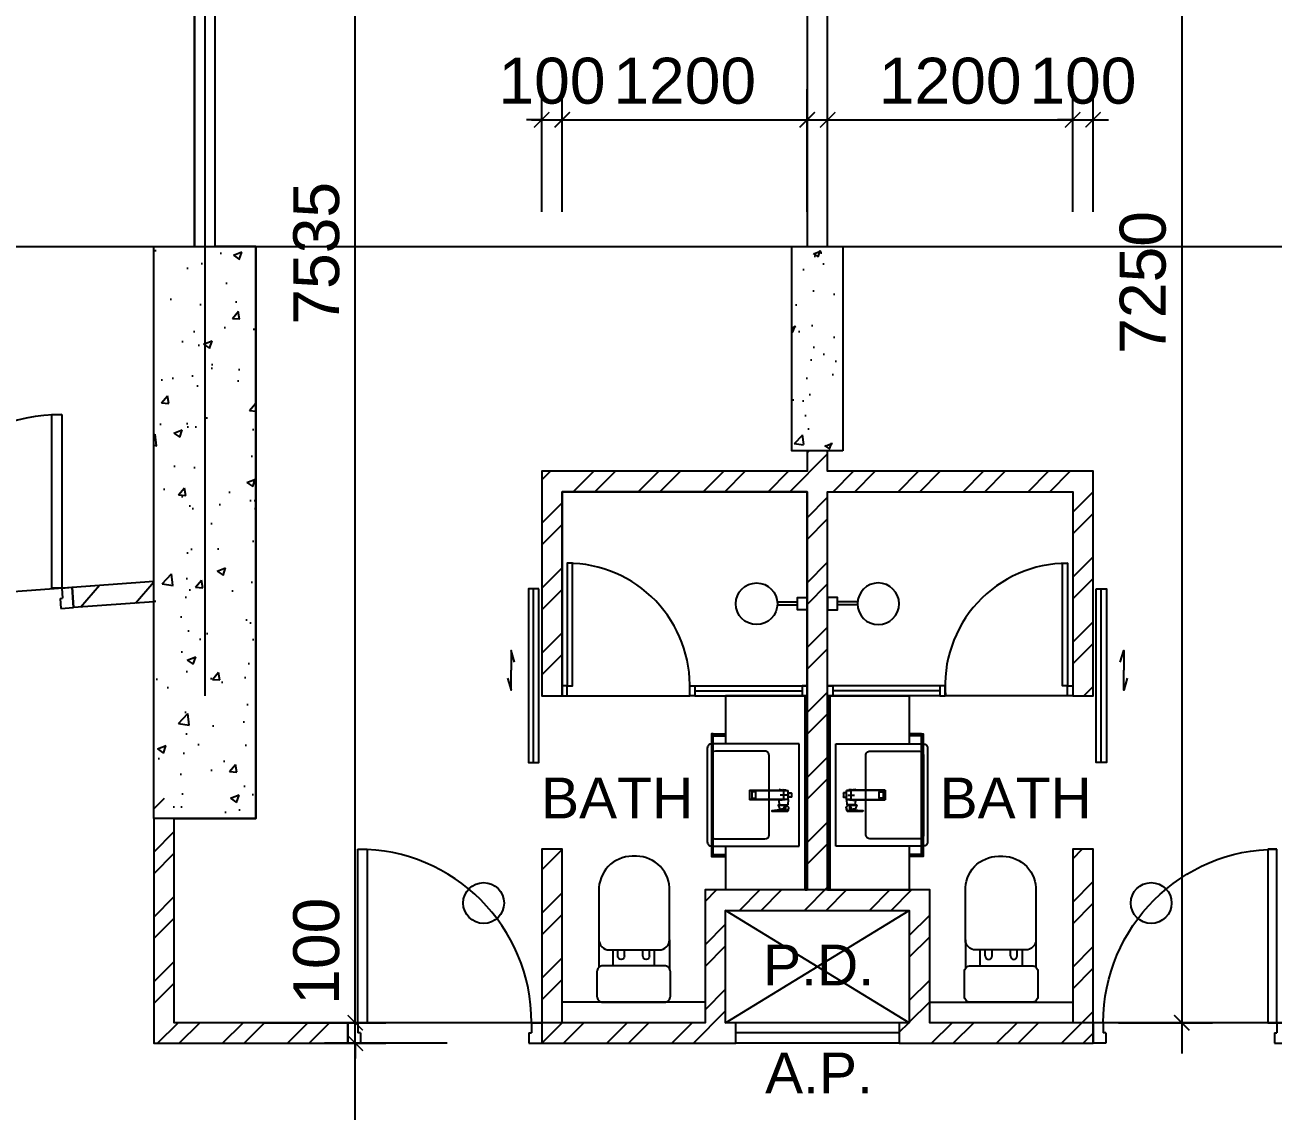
# Model space of a CAD drawing. Header units: millimetres. Extents: x -1214 to 71105, y 7230 to 56309.
# Drawn here: x 45119 to 51231, y 31217 to 36535 of the extents above; entities that cross this region are included whole.
import ezdxf
from ezdxf.enums import TextEntityAlignment as Align

# ---------------------------------------------------------------- set-up
doc = ezdxf.new("R2010")
doc.units = ezdxf.units.MM
doc.header["$MEASUREMENT"] = 0
doc.linetypes.add('CENTERX2', pattern=[101.6, 63.5, -12.7, 12.7, -12.7])
doc.layers.get('0').update_dxf_attribs({"color": 8})
doc.layers.get('Defpoints').update_dxf_attribs({"color": 8})
for name, color, linetype in [('Default', 8, 'Continuous'), ('Door', 8, 'Continuous'), ('Dry Wall', 8, 'Continuous'), ('FSD', 8, 'Continuous'), ('GBP A.P.', 8, 'Continuous'), ('GBP Dim', 8, 'Continuous'), ('GBP Text 200', 8, 'Continuous'), ('grid', 8, 'CENTERX2'), ('hatch', 8, 'Continuous'), ('LP-Furn built-in', 8, 'Continuous'), ('LP-Furn built-in 2', 8, 'Continuous'), ('LP-Sanitary', 8, 'Continuous'), ('LP-WC', 8, 'Continuous'), ('PD', 8, 'Continuous'), ('PD DOOR', 8, 'Continuous'), ('TEXT', 8, 'Continuous'), ('WALL-NEW', 8, 'Continuous'), ('WALL-STRUCTURE', 8, 'Continuous'), ('zzz-room mix', 8, 'Continuous')]:
    doc.layers.add(name, color=color, linetype=linetype)
doc.layers.add('LP-Nonplot', color=8, linetype='Continuous', plot=False)
doc.styles.add('BH', font='arial.ttf')
doc.dimstyles.new('200 GBP', dxfattribs={"dimscale": 1.5, "dimtxt": 150, "dimasz": 50, "dimexe": 100, "dimexo": 50, "dimgap": 50, "dimtad": 1, "dimdec": 0, "dimzin": 0, "dimdsep": 46, "dimtxsty": 'BH', "dimblk": 'ARCHTICK', "dimcen": 0.09, "dimdle": 100, "dimclrd": 9, "dimclre": 9, "dimclrt": 1, "dimadec": 0, "dimazin": 0, "dimtfac": 1, "dimtdec": 0, "dimtix": 1, "dimtmove": 2, "dimatfit": 3, "dimldrblk": 'ARCHTICK', "dimfxl": 300, "dimfxlon": 1, "dimtolj": 1, "dimtzin": 0, "dimarcsym": 0})

# ---------------------------------------------------------------- blocks, each defined once
blk = doc.blocks.new('DR1CR2')
at = {"layer": 'Door'}
for p, q in [((-50, 0), (-50, -50)), ((-50, 0), (0, 0)), ((0, 0), (0, -75)), ((-62.5, -50), (-50, -50)), ((-62.5, -50), (-62.5, -100)), ((-62.5, -100), (0, -100)), ((0, -75), (0, -100))]:
    blk.add_line(p, q, dxfattribs=at)
blk = doc.blocks.new('A$C65CE4B9A')
at = {"layer": 'grid', "ltscale": 200}
for p, q in [((-23000, 10500), (-23000, -20450)), ((-66500, 0), (0, 0))]:
    blk.add_line(p, q, dxfattribs=at)
blk = doc.blocks.new('Door 850')
for p, q in [((38290.6, 34986.6), (38290.6, 35836.6)), ((38290.6, 35836.6), (38335.6, 35836.6)), ((38335.6, 35836.6), (38335.6, 34986.6)), ((38240.6, 34986.6), (38240.6, 34911.6)), ((38290.6, 34986.6), (38240.6, 34986.6)), ((38290.6, 34986.6), (38290.6, 34936.6)), ((38335.6, 34986.6), (38290.6, 34986.6)), ((39140.6, 34986.6), (39140.6, 34936.6)), ((39140.6, 34986.6), (39190.6, 34986.6)), ((39190.6, 34986.6), (39190.6, 34911.6)), ((38240.6, 34911.6), (38240.6, 34886.6)), ((38303.1, 34936.6), (38290.6, 34936.6)), ((38303.1, 34936.6), (38303.1, 34886.6)), ((39128.1, 34936.6), (39140.6, 34936.6)), ((39128.1, 34936.6), (39128.1, 34886.6)), ((39190.6, 34911.6), (39190.6, 34886.6)), ((38303.1, 34886.6), (38240.6, 34886.6)), ((39128.1, 34886.6), (39190.6, 34886.6))]:
    blk.add_line(p, q)
blk.add_arc((38290.6, 34986.6), 850, 359.99995, 89.99772)
blk = doc.blocks.new('pln_toilet')
for p, q in [((-170.1, -306.5), (-170.1, -171.6)), ((175.5, -306.5), (175.5, -165.2)), ((-78.2, -226.9), (-78.2, -256.5)), ((-45, -226.9), (-45, -256.5)), ((44.7, -226.9), (44.7, -256.5)), ((77.9, -226.9), (77.9, -256.5))]:
    blk.add_line(p, q)
for points in [[(180, -30), (180, -149.3, -0.414214), (150, -179.3), (-150, -179.3, -0.414214), (-180, -149.3), (-180, -30, -0.414214), (-150, 0), (150, 0, -0.414214)], [(175.5, -306.5), (175.5, -545.1, -0.424695), (14, -715.1), (-7.8, -715.1, -0.423698), (-170.1, -545.1), (-170.1, -306.5, -0.414214), (-120.1, -256.5), (125.5, -256.5, -0.414214)]]:
    blk.add_lwpolyline(points, format="xyb", close=True)
for points in [[(-101.9, -256.5), (-101.9, -179.3)], [(102.9, -179.3), (102.9, -256.5)]]:
    blk.add_lwpolyline(points)
for centre in [(-61.6, -226.9), (61.3, -226.9)]:
    blk.add_arc(centre, 16.6, 0, 180)
blk = doc.blocks.new('pln_shower head')
at = {"ltscale": 100}
for points in [[(101, 9.1), (200, 9.1)], [(101, -5.9), (200, -5.9)]]:
    blk.add_lwpolyline(points, dxfattribs=at)
at = {"ltscale": 0.5}
blk.add_lwpolyline([(248, 30.1), (248, -29.9), (200, -29.9), (200, 30.1)], close=True, dxfattribs=at)
at = {"ltscale": 100}
blk.add_circle((0, 0), 101.9, dxfattribs=at)
blk = doc.blocks.new('SEANNOT_GROUP2')
at = {"layer": 'Default'}
blk.add_line((81.5, 351.1), (81.5, 317.9), dxfattribs=at)
blk = doc.blocks.new('SEANNOT_GROUP3')
at = {"layer": 'Default'}
blk.add_line((99.8, 335.2), (63.8, 335.2), dxfattribs=at)
blk = doc.blocks.new('ghtfdgd')
at = {"layer": 'LP-Sanitary'}
for p, q in [((79214.2, -115039.6), (79218.2, -114994.6)), ((79215.7, -115019.1), (79215.7, -115005.6)), ((79215.7, -115005.6), (79217.2, -115005.6)), ((79220.2, -114994.6), (79217.1, -115027.9)), ((79220.2, -114994.6), (79218.2, -114994.6)), ((79218.9, -115183.4), (79220.2, -114994.6)), ((79261.1, -114994.6), (79220.2, -114994.6)), ((79230.7, -114993.6), (79230.7, -114979.6)), ((79231.2, -114979.1), (79250.2, -114979.1)), ((79250.2, -114994.1), (79231.2, -114994.1)), ((79238.9, -114994.1), (79238.9, -114994.6)), ((79242.4, -114994.6), (79242.4, -114994.1)), ((79250.7, -114979.6), (79250.7, -114993.6)), ((79263.2, -114994.6), (79261.1, -114994.6)), ((79261.1, -114994.6), (79262.4, -115183.4)), ((79264.2, -115027.9), (79261.1, -114994.6)), ((79263.2, -114994.6), (79288.7, -114996.6)), ((79263.2, -114994.6), (79267.1, -115039.6)), ((79288.7, -115037.7), (79288.7, -114996.6)), ((79290.7, -115009.4), (79290.7, -115000.9)), ((79290.7, -115009.6), (79290.7, -115009.4)), ((79290.7, -115010.3), (79290.7, -115009.6)), ((79290.7, -115044.4), (79290.7, -115010.3)), ((79290.9, -115010.4), (79310.4, -115018.6)), ((79290.9, -115010.4), (79290.9, -115044.5)), ((79310.7, -115017.8), (79291, -115009.5)), ((79291, -115009.5), (79291, -115009.5)), ((79291, -115009.5), (79291, -115009.5)), ((79310.4, -115018.6), (79310.5, -115018.7)), ((79310.5, -115018.7), (79310.5, -115027.4)), ((79310.7, -115017.8), (79314.8, -115009.2)), ((79313.5, -115028.9), (79313.5, -115020.8)), ((79313.5, -115020.8), (79317.3, -115050.9)), ((79315.2, -115010.7), (79313.6, -115020.4)), ((79313.6, -115020.5), (79313.6, -115020.4)), ((79317.3, -115050.5), (79313.6, -115020.5)), ((79315.2, -115010.7), (79317.3, -115050.4)), ((79318, -115050.2), (79316, -115010.5)), ((79317.3, -115002.9), (79318.9, -114997.5)), ((79319.4, -115044.7), (79317.3, -115002.9)), ((79318.7, -114997.4), (79318.9, -114997.5)), ((79319.3, -114997.6), (79318.9, -114997.4)), ((79318.9, -114997.5), (79319.4, -114997.7)), ((79319.4, -114997.7), (79319.4, -115044.7)), ((79319.8, -115045.3), (79319.8, -114998.3)), ((79217.1, -115027.9), (79214.2, -115039.6)), ((79217.1, -115039.6), (79214.2, -115039.6)), ((79217.5, -115184.4), (79217.1, -115027.9)), ((79264.2, -115027.9), (79263.8, -115184.4)), ((79264.2, -115027.9), (79267.1, -115039.6)), ((79267.1, -115039.6), (79264.2, -115039.6)), ((79288.7, -115037.7), (79267.1, -115039.6)), ((79290.7, -115044.7), (79290.7, -115044.4)), ((79290.9, -115044.5), (79310.4, -115036.3)), ((79291, -115044.9), (79310.7, -115036.6)), ((79310.4, -115036.3), (79310.5, -115036.2)), ((79310.5, -115036.2), (79310.5, -115027.4)), ((79313.5, -115028.9), (79313.5, -115036.9)), ((79313.5, -115036.9), (79317.3, -115075.5)), ((79313.5, -115037), (79317.3, -115075.5)), ((79317.3, -115050.4), (79317.3, -115050.5)), ((79317.3, -115051.4), (79317.3, -115063.3)), ((79317.3, -115075.1), (79317.3, -115063.3)), ((79317.7, -115051.6), (79318.9, -115052.3)), ((79317.7, -115063.5), (79317.7, -115051.6)), ((79317.7, -115063.5), (79317.7, -115075.4)), ((79317.7, -115075.4), (79318.9, -115074.8)), ((79319.4, -115051), (79318, -115050.2)), ((79318, -115076), (79319.3, -115075.3)), ((79318.9, -115074.8), (79318.9, -115052.3)), ((79319.4, -115044.7), (79319.4, -115051)), ((79319.8, -115051.6), (79319.8, -115045.3)), ((79319.8, -115051.9), (79319.8, -115051.6)), ((79319.8, -115051.9), (79319.8, -115074.4)), ((79319.8, -115074.4), (79319.8, -115074.6)), ((79218.9, -115183.4), (79217.5, -115184.4)), ((79217.5, -115184.4), (79263.8, -115184.4)), ((79262.4, -115183.4), (79218.9, -115183.4)), ((79225, -115154.8), (79225, -115173.1)), ((79255.3, -115153.8), (79226, -115153.8)), ((79255.3, -115154), (79226, -115154)), ((79226, -115174.1), (79255.3, -115174.1)), ((79256.3, -115173.1), (79256.3, -115154.8)), ((79262.4, -115183.4), (79263.8, -115184.4))]:
    blk.add_line(p, q, dxfattribs=at)
for centre, radius, start, end in [((79240.7, -115019.1), 25, 180, 185.74251), ((79231.2, -114979.6), 0.5, 90, 180), ((79231.2, -114993.6), 0.5, 180, 270), ((79250.2, -114979.6), 0.5, 0, 90), ((79250.2, -114993.6), 0.5, 270, 0), ((79280.3, -115017.1), 20, 56.8024, 65.16541), ((79290.9, -115000.9), 0.2, 127.85265, 180), ((79511, -115282.7), 357.7, 125.84981, 127.98251), ((79530.3, -115308.3), 389.7, 125.92638, 127.88363), ((79234, -109870), 5139.5, 270.63577, 270.89969), ((79227.2, -108854.2), 6155.7, 270.59451, 270.81562), ((79288.3, -115009.7), 2.67, 3.1953, 9.33669), ((79301.7, -114992.9), 0.28, 69.68638, 135.20106), ((79319.7, -114996.5), 23.1, 247.12521, 247.49949), ((79312.3, -115020.9), 1.23, 6.09456, 11.51592), ((79314, -115009.4), 0.822, 12.82151, 37.37855), ((79314.7, -115011.5), 2.53, 77.49723, 90.78809), ((79315.1, -115009.5), 0.509, 38.0096, 78.40522), ((84763.2, -116562.2), 5664.7, 164.02206, 164.08854), ((79313.8, -115010.5), 2.18, 358.67427, 36.2852), ((79318.5, -114997.9), 0.689, 55.95421, 80.13248), ((79319, -114998.3), 0.8, 0.00654, 61.47672), ((79280.3, -115017.1), 20, 294.83459, 301.61275), ((79290.9, -115044.7), 0.2, 180.01397, 293.04704), ((79339.3, -115104.4), 73.6, 112.75714, 112.87481), ((79308.7, -115037.4), 4.84, 5.24499, 7.19277), ((79310.7, -115037.3), 2.83, 5.64545, 8.81471), ((79317.8, -115050.7), 0.54, 62.22165, 149.68726), ((79305.3, -115051.3), 11.9, 359.62289, 2.1624), ((79313.2, -115075.2), 4.12, 356.11976, 1.38136), ((79317.8, -115075.5), 0.494, 177.69922, 295.85307), ((79318.6, -115075.3), 0.938, 181.08912, 220.22046), ((79315.7, -115050), 2.38, 342.31294, 353.97204), ((79317.3, -115050.2), 0.738, 359.2113, 2.9985), ((79319, -115074.6), 0.786, 294.19625, 0.49169), ((79319.1, -115051.6), 0.688, 1.5121, 63.73401)]:
    blk.add_arc(centre, radius, start, end, dxfattribs=at)
for centre, major_axis, ratio, start_param, end_param in [((79290.9, -115000.9), (0.2, 0), 0.870233, 1.308042, 3.141593), ((79290.9, -115009.4), (0.2, 0), 0.870251, 1.333095, 3.141593), ((79290.9, -115010.3), (0.2, 0), 0.5, 3.141593, 4.712389), ((79290.9, -115000.9), (0.123, -0.158), 0.834595, 2.099205, 3.141593), ((79290.9, -115000.9), (0.123, -0.158), 0.834595, 3.141593, 3.165459), ((79290.9, -115010), (0.077, 0.836), 0.04975, 4.217846, 5.325586), ((79301.6, -114992.9), (0.117, -0.162), 0.844851, 2.109561, 3.167674), ((79310.4, -115018.2), (-0.311, -0.737), 0.21898, 1.092037, 2.210933), ((79310.5, -115018.3), (-0.309, -0.738), 0.217421, 1.09135, 2.210755), ((79314.3, -115020.6), (-0.782, -0.167), 0.921627, 5.682069, 6.099643), ((79314.3, -115020.8), (-0.794, -0.099), 0.898005, 5.760928, 6.175764), ((79315.1, -115009.6), (0.173, 0.708), 0.018166, 0.444134, 0.918054), ((79315.3, -115009.6), (0.412, 0.321), 0.549065, 0.513637, 1.195391), ((79315.7, -115010.9), (-0.499, -0.026), 0.868619, 4.118709, 5.82428), ((79316.8, -115003.6), (0.961, -0.275), 0.902908, 1.271288, 1.565184), ((79318.4, -114998), (-0.211, -0.772), 0.117484, 2.694436, 3.141054), ((79318.5, -114998.1), (-0.382, -0.703), 0.237912, 2.705017, 3.14394), ((79319, -114998.3), (-0.382, -0.703), 0.237912, 2.705017, 3.141091), ((79319, -114998.3), (-0.8, 0), 0.876594, 3.141494, 4.164132), ((79290.9, -115044.4), (0.2, 0), 0.5, 3.141593, 4.712389), ((79290.9, -115044.1), (-0.077, 0.836), 0.04975, 2.065339, 3.17308), ((79310.4, -115035.9), (-0.311, 0.737), 0.21898, 2.049556, 3.141593), ((79310.5, -115035.8), (-0.309, 0.738), 0.217421, 2.050243, 3.169648), ((79310.4, -115035.9), (-0.311, 0.737), 0.21898, 3.141593, 3.168451), ((79314.3, -115036.7), (0.793, 0.106), 0.789486, 3.026004, 3.133916), ((79314.3, -115036.9), (0.796, 0.077), 0.827125, 3.057559, 3.141593), ((79317.8, -115050.6), (-0.5, -0.016), 0.857677, 4.139605, 5.842177), ((79317.8, -115050.9), (-0.5, -0.02), 0.273668, 4.356492, 6.23412), ((79317.8, -115063.3), (-0.5, 0), 0.5, 0.054498, 1.448623), ((79317.8, -115075.5), (-0.494, 0.079), 0.969108, 0.192451, 2.070079), ((79319, -115045.3), (-0.8, 0), 0.876594, 3.141494, 4.164132), ((79226, -115154.8), (-1, 0), 0.992546, 4.712389, 6.283185), ((79226, -115154.9), (1, 0), 0.890286, 1.570796, 3.141593), ((79226, -115173.1), (1, 0), 0.992546, 3.141593, 4.712389), ((79255.3, -115154.8), (-1, 0), 0.992546, 3.141593, 4.712389), ((79255.3, -115154.9), (1, 0), 0.890286, 0, 1.570796), ((79255.3, -115173.1), (1, 0), 0.992546, 4.712389, 6.283185)]:
    blk.add_ellipse(centre, major_axis=major_axis, ratio=ratio, start_param=start_param, end_param=end_param, dxfattribs=at)
for points, knots in [([(79291, -115009.5), (79291, -115009.5), (79290.9, -115009.5), (79290.8, -115009.6), (79290.7, -115009.6), (79290.7, -115009.6)], [0, 0, 0, 0, 0.5, 0.5, 1, 1, 1, 1]), ([(79291, -115000.7), (79291, -115000.8), (79291, -115000.8), (79291, -115000.9), (79291, -115001.2), (79291, -115001.4), (79291, -115001.7), (79291, -115002.7), (79291, -115003.8), (79291, -115004.8), (79291, -115006.3), (79291, -115007.8), (79291, -115009.2)], [0, 0, 0, 0, 0.02306, 0.02306, 0.02306, 0.115301, 0.115301, 0.115301, 0.484264, 0.484264, 0.484264, 1, 1, 1, 1]), ([(79301.6, -114992.7), (79301.9, -114992.8), (79302.2, -114992.9), (79302.5, -114993), (79305, -114993.6), (79307.5, -114994.3), (79310.1, -114995), (79312.9, -114995.8), (79315.8, -114996.6), (79318.7, -114997.4)], [0, 0, 0, 0, 0.051688, 0.051688, 0.051688, 0.494848, 0.494848, 0.494848, 1, 1, 1, 1]), ([(79310.5, -115018.7), (79310.9, -115018.8), (79311.2, -115019), (79311.9, -115019.4), (79312.2, -115019.7), (79312.8, -115020.1), (79313, -115020.3), (79313.4, -115020.5), (79313.5, -115020.5), (79313.5, -115020.7)], [0, 0, 0, 0, 0.25, 0.25, 0.5, 0.5, 0.75, 0.75, 1, 1, 1, 1]), ([(79313.6, -115020.4), (79313.5, -115020.2), (79313.5, -115020), (79313.3, -115019.6), (79313.2, -115019.3), (79312.7, -115018.8), (79312.3, -115018.6), (79311.6, -115018.2), (79311.2, -115018), (79310.8, -115017.9)], [0, 0, 0, 0, 0.25, 0.25, 0.5, 0.5, 0.75, 0.75, 1, 1, 1, 1]), ([(79314.8, -115009.2), (79314.8, -115009.2), (79314.9, -115009.2), (79314.9, -115009.2), (79315, -115009.2), (79315, -115009.2), (79315.1, -115009.2), (79315.2, -115009.2)], [0, 0, 0, 0, 0.25, 0.25, 0.5, 0.5, 1, 1, 1, 1]), ([(79317.1, -115002.7), (79317, -115003), (79316.9, -115003.3), (79316.8, -115003.6), (79316.5, -115004.7), (79316.2, -115005.8), (79315.9, -115006.9), (79315.7, -115007.6), (79315.4, -115008.3), (79315.2, -115009)], [0, 0, 0, 0, 0.131954, 0.131954, 0.131954, 0.659772, 0.659772, 0.659772, 1, 1, 1, 1]), ([(79315.2, -115009.2), (79315.2, -115009.2), (79315.2, -115009.2), (79315.2, -115009.2), (79315.2, -115009.2), (79315.2, -115009.2)], [0, 0, 0, 0, 0.5, 0.5, 1, 1, 1, 1]), ([(79315.2, -115009.2), (79315.3, -115009.3), (79315.3, -115009.4), (79315.3, -115009.5), (79315.3, -115009.6), (79315.3, -115009.8), (79315.3, -115009.8), (79315.3, -115009.9), (79315.3, -115010), (79315.2, -115010.2), (79315.2, -115010.3), (79315.2, -115010.5), (79315.2, -115010.6), (79315.2, -115010.7)], [0, 0, 0, 0, 0.125, 0.125, 0.25, 0.25, 0.375, 0.375, 0.5, 0.5, 0.75, 0.75, 1, 1, 1, 1]), ([(79318.7, -114997.4), (79318.6, -114997.5), (79318.6, -114997.7), (79318.5, -114997.9), (79318.2, -114999), (79317.9, -115000.1), (79317.5, -115001.2), (79317.4, -115001.7), (79317.2, -115002.2), (79317.1, -115002.7)], [0, 0, 0, 0, 0.095324, 0.095324, 0.095324, 0.707603, 0.707603, 0.707603, 1, 1, 1, 1]), ([(79310.5, -115036.2), (79310.9, -115036.1), (79311.2, -115035.9), (79311.9, -115035.6), (79312.2, -115035.5), (79312.8, -115035.6), (79313, -115035.7), (79313.4, -115036.2), (79313.5, -115036.5), (79313.5, -115036.8)], [0, 0, 0, 0, 0.25, 0.25, 0.5, 0.5, 0.75, 0.75, 1, 1, 1, 1]), ([(79310.8, -115036.5), (79311, -115036.5), (79311.3, -115036.3), (79311.8, -115036.2), (79312.2, -115036.1), (79312.5, -115036), (79312.8, -115036), (79313, -115036), (79313.1, -115036.1), (79313.2, -115036.2), (79313.4, -115036.3), (79313.5, -115036.6), (79313.5, -115036.7), (79313.5, -115036.8)], [0, 0, 0, 0, 0.124812, 0.2213171, 0.3092796, 0.3899271, 0.4711589, 0.5451559, 0.6166529, 0.6889172, 0.7974179, 0.8896188, 0.9816515, 0.9816515, 0.9816515, 0.9816515]), ([(79317.3, -115050.5), (79317.3, -115050.5), (79317.3, -115050.5), (79317.3, -115050.6), (79317.3, -115050.6), (79317.3, -115050.7), (79317.3, -115050.8), (79317.3, -115050.9)], [0, 0, 0, 0, 0.25, 0.25, 0.5, 0.5, 1, 1, 1, 1]), ([(79317.3, -115051.4), (79317.3, -115051.5), (79317.3, -115051.5), (79317.5, -115051.6), (79317.6, -115051.6), (79317.7, -115051.6)], [0, 0, 0, 0, 0.5, 0.5, 1, 1, 1, 1]), ([(79317.3, -115075.1), (79317.3, -115075.2), (79317.3, -115075.2), (79317.5, -115075.3), (79317.6, -115075.3), (79317.7, -115075.4)], [0, 0, 0, 0, 0.5, 0.5, 1, 1, 1, 1]), ([(79317.7, -115051.6), (79317.7, -115051.6), (79317.7, -115051.5), (79317.8, -115051.4), (79317.8, -115051.3), (79317.8, -115051.1), (79317.8, -115051), (79317.9, -115050.9), (79317.9, -115050.8), (79317.9, -115050.7)], [0, 0, 0, 0, 0.25, 0.25, 0.5, 0.5, 0.75, 0.75, 1, 1, 1, 1]), ([(79319.4, -115051), (79319.4, -115051), (79319.4, -115051), (79319.4, -115051), (79319.4, -115051), (79319.4, -115051), (79319.4, -115051), (79319.4, -115051.1), (79319.4, -115051.1), (79319.4, -115051.2), (79319.4, -115051.2), (79319.3, -115051.3), (79319.3, -115051.3), (79319.3, -115051.4), (79319.3, -115051.5), (79319.2, -115051.6), (79319.2, -115051.6), (79319.1, -115051.7), (79319.1, -115051.8), (79319, -115051.9), (79319, -115052), (79318.9, -115052.1), (79318.9, -115052.1), (79318.9, -115052.2), (79318.9, -115052.3), (79318.9, -115052.3), (79318.9, -115052.3), (79318.9, -115052.3), (79318.9, -115052.3), (79318.9, -115052.3), (79318.9, -115052.3)], [0, 0, 0, 0, 0.000034, 0.000034, 0.000034, 0.03445, 0.03445, 0.03445, 0.175251, 0.175251, 0.175251, 0.317196, 0.317196, 0.317196, 0.479622, 0.479622, 0.479622, 0.662074, 0.662074, 0.662074, 0.829132, 0.829132, 0.829132, 0.958486, 0.958486, 0.958486, 0.999966, 0.999966, 0.999966, 1, 1, 1, 1]), ([(79319.8, -115051.9), (79319.8, -115052), (79319.7, -115052), (79319.7, -115052.1), (79319.6, -115052.2), (79319.4, -115052.3), (79319.3, -115052.3), (79319.1, -115052.3), (79319, -115052.3), (79318.9, -115052.3)], [0, 0, 0, 0, 0.25, 0.25, 0.5, 0.5, 0.75, 0.75, 1, 1, 1, 1]), ([(79319.8, -115074.4), (79319.8, -115074.5), (79319.7, -115074.5), (79319.7, -115074.6), (79319.6, -115074.7), (79319.4, -115074.8), (79319.3, -115074.8), (79319.1, -115074.8), (79319, -115074.8), (79318.9, -115074.8)], [0, 0, 0, 0, 0.25, 0.25, 0.5, 0.5, 0.75, 0.75, 1, 1, 1, 1]), ([(79319.3, -115075.3), (79319.3, -115075.3), (79319.3, -115075.3), (79319.2, -115075.3), (79319.2, -115075.3), (79319.1, -115075.3), (79319.1, -115075.2), (79319, -115075.2), (79319, -115075.1), (79318.9, -115075.1), (79318.9, -115075), (79318.9, -115074.9), (79318.9, -115074.9), (79318.9, -115074.9), (79318.9, -115074.8), (79318.9, -115074.8), (79318.9, -115074.8), (79318.9, -115074.8), (79318.9, -115074.8)], [0.3296223, 0.3296223, 0.3296223, 0.3296223, 0.4796217, 0.4796217, 0.4796217, 0.6620737, 0.6620737, 0.6620737, 0.829132, 0.829132, 0.829132, 0.9584856, 0.9584856, 0.9584856, 0.9999655, 0.9999655, 0.9999655, 1, 1, 1, 1])]:
    blk.add_open_spline(points, degree=3, knots=knots, dxfattribs=at)
for points, degree in [([(79301.8, -114992.7), (79301.7, -114992.6), (79301.7, -114992.7), (79301.6, -114992.7)], 3), ([(79318.6, -114997.3), (79316.3, -114996.6), (79310.7, -114995.1), (79301.8, -114992.7)], 3), ([(79313.5, -115028.9), (79313.5, -115028.4), (79313.4, -115028), (79312.3, -115027.4), (79311.4, -115027.4), (79310.5, -115027.4)], 5), ([(79317.9, -115075.9), (79317.9, -115076), (79318, -115076), (79318, -115075.9)], 3)]:
    blk.add_open_spline(points, degree=degree, dxfattribs=at)
at = {"layer": 'LP-Nonplot'}
for name in ['SEANNOT_GROUP3', 'SEANNOT_GROUP2']:
    blk.add_blockref(name, (79159.1, -115352.3), dxfattribs=at)
blk = doc.blocks.new('SINK')
at = {"layer": 'LP-Sanitary'}
blk.add_line((-74936.8, -44774), (-75436.8, -44774), dxfattribs=at)
blk.add_lwpolyline([(-75436.8, -44774), (-75436.8, -45203.2, 0.414214), (-75416.8, -45223.2), (-74956.8, -45223.2, 0.414214), (-74936.8, -45203.2), (-74936.8, -44774)], format="xyb", dxfattribs=at)
blk.add_lwpolyline([(-75401.8, -44941.1), (-75401.8, -45183.3, 0.414117), (-75381.8, -45203.2), (-74991.8, -45203.2, 0.41431), (-74971.8, -45183.2), (-74971.8, -44941.1, 0.414117), (-74991.8, -44921.1), (-75381.8, -44921.1, 0.41431)], format="xyb", close=True, dxfattribs=at)
at = {"layer": 'LP-Furn built-in'}
blk.add_blockref('ghtfdgd', (-154427.4, 70168.1), dxfattribs=at)
blk = doc.blocks.new('pln_sink 1100x380')
at = {"ltscale": 1000}
for p, q in [((0, 0), (400, 0)), ((400, 0), (400, -235)), ((459.9, -184.9), (400, -184.9)), ((459.9, -194.9), (400, -194.9)), ((400, -735), (400, -950)), ((459.9, -776.6), (400, -776.6)), ((459.9, -786.6), (400, -786.6)), ((0, -950), (400, -950))]:
    blk.add_line(p, q, dxfattribs=at)
for points in [[(10, -950), (10, 0), (0, 0), (0, -950), (10, -950)], [(10, 0), (10, -950), (0, -950), (0, 0), (10, 0)]]:
    blk.add_lwpolyline(points, dxfattribs=at)
at = {"ltscale": 200}
blk.add_lwpolyline([(459.9, -184.9), (468.4, -184.9), (468.4, -786.6), (459.9, -786.6)], close=True, dxfattribs=at)
at = {"layer": 'LP-Furn built-in', "extrusion": (0, 0, -1), "zscale": -1, "rotation": 270}
blk.add_blockref('SINK', (44734, -75671.8), dxfattribs=at)
blk = doc.blocks.new('_ArchTick')
at = {"color": 0, "const_width": 0.1}
blk.add_lwpolyline([(0.5, 0.5), (-0.5, -0.5)], dxfattribs=at)
blk = doc.blocks.new('*D63')
at = {"layer": 'Defpoints', "color": 0, "transparency": 16777216}
for p in [(49050, 38899.7), (50400, 31649.8), (50784.2, 31649.8)]:
    blk.add_point(p, dxfattribs=at)
at = {"layer": 'GBP Dim', "color": 9, "lineweight": -2, "transparency": 16777216}
for p, q in [((50784.2, 39049.7), (50784.2, 31499.8)), ((50334.2, 38899.7), (50934.2, 38899.7)), ((50475, 31649.8), (50934.2, 31649.8))]:
    blk.add_line(p, q, dxfattribs=at)
at = {"layer": 'GBP Dim', "color": 9, "lineweight": -2, "transparency": 16777216, "xscale": 75, "yscale": 75, "zscale": 75}
for p, rotation in [((50784.2, 38899.7), 90), ((50784.2, 31649.8), 270)]:
    blk.add_blockref('_ArchTick', p, dxfattribs=dict(at, rotation=rotation))
at = {"layer": 'GBP Dim', "transparency": 16777216, "insert": (50594.3, 35274.8), "char_height": 225, "attachment_point": 5, "rotation": 90, "style": 'BH'}
blk.add_mtext('\\A1;7250', dxfattribs=at)
blk = doc.blocks.new('*D64')
at = {"layer": 'Defpoints', "color": 0, "transparency": 16777216}
for p in [(46050, 39185), (46736.8, 39185), (45850, 31649.8)]:
    blk.add_point(p, dxfattribs=at)
at = {"layer": 'GBP Dim', "color": 9, "lineweight": -2, "transparency": 16777216}
for p, q in [((46736.8, 31499.8), (46736.8, 39335)), ((46286.8, 39185), (46886.8, 39185)), ((46286.8, 31649.8), (46886.8, 31649.8))]:
    blk.add_line(p, q, dxfattribs=at)
at = {"layer": 'GBP Dim', "color": 9, "lineweight": -2, "transparency": 16777216, "xscale": 75, "yscale": 75, "zscale": 75}
for p, rotation in [((46736.8, 39185), 90), ((46736.8, 31649.8), 270)]:
    blk.add_blockref('_ArchTick', p, dxfattribs=dict(at, rotation=rotation))
at = {"layer": 'GBP Dim', "transparency": 16777216, "insert": (46546.9, 35417.4), "char_height": 225, "attachment_point": 5, "rotation": 90, "style": 'BH'}
blk.add_mtext('\\A1;7535', dxfattribs=at)
blk = doc.blocks.new('*D67')
at = {"layer": 'Defpoints', "color": 0, "transparency": 16777216}
for p in [(46736.8, 31549.8), (52377.8, 31549.8), (46577.8, 29999.9)]:
    blk.add_point(p, dxfattribs=at)
at = {"layer": 'GBP Dim', "color": 9, "lineweight": -2, "transparency": 16777216}
for p, q in [((46736.8, 29849.9), (46736.8, 31699.8)), ((47186.8, 31549.8), (46586.8, 31549.8)), ((46652.8, 29999.9), (46886.8, 29999.9))]:
    blk.add_line(p, q, dxfattribs=at)
at = {"layer": 'GBP Dim', "color": 9, "lineweight": -2, "transparency": 16777216, "xscale": 75, "yscale": 75, "zscale": 75}
for p, rotation in [((46736.8, 31549.8), 90), ((46736.8, 29999.9), 270)]:
    blk.add_blockref('_ArchTick', p, dxfattribs=dict(at, rotation=rotation))
at = {"layer": 'GBP Dim', "transparency": 16777216, "insert": (46546.9, 30774.9), "char_height": 225, "attachment_point": 5, "rotation": 90, "style": 'BH'}
blk.add_mtext('\\A1;1550', dxfattribs=at)
blk = doc.blocks.new('*D109')
at = {"layer": 'Defpoints', "color": 0, "transparency": 16777216}
for p in [(47750, 36071.1), (47650, 34349.9), (47750, 34349.9)]:
    blk.add_point(p, dxfattribs=at)
at = {"layer": 'GBP Dim', "color": 9, "lineweight": -2, "transparency": 16777216}
for p, q in [((47650, 35621.1), (47650, 36221.1)), ((47750, 35621.1), (47750, 36221.1)), ((47650, 36071.1), (47575, 36071.1)), ((47650, 36071.1), (47750, 36071.1)), ((47750, 36071.1), (47825, 36071.1))]:
    blk.add_line(p, q, dxfattribs=at)
at = {"layer": 'GBP Dim', "color": 9, "lineweight": -2, "transparency": 16777216, "xscale": 75, "yscale": 75, "zscale": 75}
blk.add_blockref('_ArchTick', (47650, 36071.1), dxfattribs=at)
at = {"layer": 'GBP Dim', "color": 9, "lineweight": -2, "transparency": 16777216, "xscale": 75, "yscale": 75, "zscale": 75, "rotation": 180}
blk.add_blockref('_ArchTick', (47750, 36071.1), dxfattribs=at)
at = {"layer": 'GBP Dim', "transparency": 16777216, "insert": (47700, 36260.9), "char_height": 225, "attachment_point": 5, "style": 'BH'}
blk.add_mtext('\\A1;100', dxfattribs=at)
blk = doc.blocks.new('*D110')
at = {"layer": 'Defpoints', "color": 0, "transparency": 16777216}
for p in [(48950, 36071.1), (47750, 34349.9), (48950, 34349.9)]:
    blk.add_point(p, dxfattribs=at)
at = {"layer": 'GBP Dim', "color": 9, "lineweight": -2, "transparency": 16777216}
for p, q in [((47750, 35621.1), (47750, 36221.1)), ((48950, 35621.1), (48950, 36221.1)), ((47600, 36071.1), (49100, 36071.1))]:
    blk.add_line(p, q, dxfattribs=at)
at = {"layer": 'GBP Dim', "color": 9, "lineweight": -2, "transparency": 16777216, "xscale": 75, "yscale": 75, "zscale": 75, "rotation": 180}
blk.add_blockref('_ArchTick', (47750, 36071.1), dxfattribs=at)
at = {"layer": 'GBP Dim', "color": 9, "lineweight": -2, "transparency": 16777216, "xscale": 75, "yscale": 75, "zscale": 75}
blk.add_blockref('_ArchTick', (48950, 36071.1), dxfattribs=at)
at = {"layer": 'GBP Dim', "transparency": 16777216, "insert": (48350, 36260.9), "char_height": 225, "attachment_point": 5, "style": 'BH'}
blk.add_mtext('\\A1;1200', dxfattribs=at)
blk = doc.blocks.new('*D111')
at = {"layer": 'Defpoints', "color": 0, "transparency": 16777216}
for p in [(50250, 36071.1), (49050, 35450), (50250, 34349.9)]:
    blk.add_point(p, dxfattribs=at)
at = {"layer": 'GBP Dim', "color": 9, "lineweight": -2, "transparency": 16777216}
for p, q in [((49050, 35621.1), (49050, 36221.1)), ((50250, 35621.1), (50250, 36221.1)), ((48900, 36071.1), (50400, 36071.1))]:
    blk.add_line(p, q, dxfattribs=at)
at = {"layer": 'GBP Dim', "color": 9, "lineweight": -2, "transparency": 16777216, "xscale": 75, "yscale": 75, "zscale": 75, "rotation": 180}
blk.add_blockref('_ArchTick', (49050, 36071.1), dxfattribs=at)
at = {"layer": 'GBP Dim', "color": 9, "lineweight": -2, "transparency": 16777216, "xscale": 75, "yscale": 75, "zscale": 75}
blk.add_blockref('_ArchTick', (50250, 36071.1), dxfattribs=at)
at = {"layer": 'GBP Dim', "transparency": 16777216, "insert": (49650, 36260.9), "char_height": 225, "attachment_point": 5, "style": 'BH'}
blk.add_mtext('\\A1;1200', dxfattribs=at)
blk = doc.blocks.new('*D112')
at = {"layer": 'Defpoints', "color": 0, "transparency": 16777216}
for p in [(50350, 36071.1), (50250, 34249.9), (50350, 34249.9)]:
    blk.add_point(p, dxfattribs=at)
at = {"layer": 'GBP Dim', "color": 9, "lineweight": -2, "transparency": 16777216}
for p, q in [((50250, 35621.1), (50250, 36221.1)), ((50350, 35621.1), (50350, 36221.1)), ((50250, 36071.1), (50175, 36071.1)), ((50250, 36071.1), (50350, 36071.1)), ((50350, 36071.1), (50425, 36071.1))]:
    blk.add_line(p, q, dxfattribs=at)
at = {"layer": 'GBP Dim', "color": 9, "lineweight": -2, "transparency": 16777216, "xscale": 75, "yscale": 75, "zscale": 75}
blk.add_blockref('_ArchTick', (50250, 36071.1), dxfattribs=at)
at = {"layer": 'GBP Dim', "color": 9, "lineweight": -2, "transparency": 16777216, "xscale": 75, "yscale": 75, "zscale": 75, "rotation": 180}
blk.add_blockref('_ArchTick', (50350, 36071.1), dxfattribs=at)
at = {"layer": 'GBP Dim', "transparency": 16777216, "insert": (50300, 36260.9), "char_height": 225, "attachment_point": 5, "style": 'BH'}
blk.add_mtext('\\A1;100', dxfattribs=at)
blk = doc.blocks.new('*D238')
at = {"layer": 'Defpoints', "color": 0, "transparency": 16777216}
for p in [(46577.8, 31649.8), (46736.8, 31649.8), (46577.8, 31549.9)]:
    blk.add_point(p, dxfattribs=at)
at = {"layer": 'GBP Dim', "color": 9, "lineweight": -2, "transparency": 16777216}
for p, q in [((46736.8, 31649.8), (46736.8, 31724.8)), ((46652.8, 31649.8), (46886.8, 31649.8)), ((46736.8, 31549.9), (46736.8, 31649.8)), ((46652.8, 31549.9), (46886.8, 31549.9)), ((46736.8, 31549.9), (46736.8, 31474.9))]:
    blk.add_line(p, q, dxfattribs=at)
at = {"layer": 'GBP Dim', "color": 9, "lineweight": -2, "transparency": 16777216, "xscale": 75, "yscale": 75, "zscale": 75}
for p, rotation in [((46736.8, 31649.8), 270), ((46736.8, 31549.9), 90)]:
    blk.add_blockref('_ArchTick', p, dxfattribs=dict(at, rotation=rotation))
at = {"layer": 'GBP Dim', "transparency": 16777216, "insert": (46546.9, 31999.9), "char_height": 225, "attachment_point": 5, "rotation": 90, "style": 'BH'}
blk.add_mtext('\\A1;100', dxfattribs=at)

msp = doc.modelspace()

# ---------------------------------------------------------------- hatches: boundary and pattern name
at = {"layer": 'hatch'}
h = msp.add_hatch(dxfattribs=at)
h.set_pattern_fill('AR-CONC', color=256, scale=60, style=0)
h.set_pattern_definition([(50, (-579051.98, 745630.23), (430.35611, -37.65128), [45, -495]), (355, (-579052, 745630.23), (-83.2508, 451.31528), [36, -396]), (100.4514, (-579016.1, 745627.1), (347.10563, 413.66373), [38.24411, -420.68527]), (46.1842, (-579052, 745750.23), (640.34463, -99.3114), [67.5, -742.5]), (96.6356, (-578998.6, 745741.96), (560.79762, 584.47072), [57.36617, -631.0278]), (351.1842, (-579052, 745750.23), (560.79717, 584.47116), [54, -594]), (21, (-578991.98, 745720.23), (358.14423, -241.57133), [45, -495]), (326, (-578992, 745720.23), (145.9892, 435.09003), [36, -396]), (71.4514, (-578962.13, 745700.1), (504.13358, 193.5183), [38.24411, -420.68527]), (37.5, (-579051.98, 745630.23), (7.295913, 199.736312), [0, -391.2, 0, -402, 0, -397.5]), (7.5, (-579051.98, 745630.23), (157.841722, 236.647027), [0, -229.2, 0, -382.2, 0, -151.5]), (327.5, (-579185.78, 745630.23), (320.293462, -13.532923), [0, -150, 0, -468, 0, -621]), (317.5, (-579245.78, 745630.23), (349.9117, 60.06299), [0, -195, 0, -310.8, 0, -441])])
h.paths.add_polyline_path([(46250, 32650), (45750, 32650), (45750, 35450), (46250, 35450)])
h = msp.add_hatch(dxfattribs=at)
h.set_pattern_fill('AR-CONC', color=256, scale=2, style=0)
h.set_pattern_definition([(50, (-576161.28, 762350.32), (364.36934, -31.87817), [38.1, -419.1]), (355, (-576161.28, 762350.3), (-70.48565, 382.11329), [30.48, -335.28]), (100.451, (-576130.9, 762347.66), (293.885, 350.23338), [32.38, -356.18]), (46.1842, (-576161.3, 762451.9), (542.15808, -84.08466), [57.15, -628.65]), (96.6356, (-576116.1, 762444.9), (474.80847, 494.8511), [48.57, -534.27]), (351.184, (-576161.3, 762451.9), (474.8092, 494.85024), [45.72, -502.92]), (21, (-576110.48, 762426.52), (303.22976, -204.53104), [38.1, -419.1]), (326, (-576110.48, 762426.5), (123.60406, 368.37593), [30.48, -335.28]), (71.4514, (-576085.2, 762409.47), (426.83298, 163.84572), [32.38, -356.18]), (37.5, (-576161.28, 762350.32), (6.177207, 169.110078), [0, -331.216, 0, -340.36, 0, -336.55]), (7.5, (-576161.28, 762350.32), (133.639325, 200.36115), [0, -194.056, 0, -323.596, 0, -128.27]), (327.5, (-576274.56, 762350.32), (271.18119, -11.457488), [0, -127, 0, -396.24, 0, -525.78]), (317.5, (-576325.36, 762350.32), (296.25836, 50.85298), [0, -165.1, 0, -263.144, 0, -373.38])])
h.paths.add_polyline_path([(49125, 34450), (48875, 34450), (48875, 35450), (49125, 35450)])
h = msp.add_hatch(dxfattribs=at)
h.set_pattern_fill('ANSI32', color=256, scale=600, style=0)
h.set_pattern_definition([(45, (47650, 31549.94), (-159.099, 159.099), []), (45, (47756.06, 31549.94), (-159.099, 159.099), [])])
h.paths.add_polyline_path([(48950, 34450), (48950, 34350), (47650, 34350), (47650, 33249.9), (47750, 33249.9), (47750, 34250), (48950, 34250), (48950, 32299.9), (48450, 32299.9), (48450, 31649.9), (47750, 31649.9), (47750, 32499.9), (47650, 32499.9), (47650, 31549.9), (48600, 31549.9), (48600, 31649.9), (48550, 31649.9), (48550, 32199.9), (49450, 32199.9), (49450, 31649.9), (49400, 31649.9), (49400, 31549.9), (50350, 31549.9), (50350, 32499.9), (50250, 32499.9), (50250, 31649.9), (49550, 31649.9), (49550, 32299.9), (49050, 32299.9), (49050, 34250), (50250, 34250), (50250, 33249.9), (50350, 33249.9), (50350, 34350), (49050, 34350), (49050, 34450)])
h = msp.add_hatch(dxfattribs=at)
h.set_pattern_fill('ANSI32', color=256, scale=30, style=0)
h.set_pattern_definition([(49.1942, (24300, 32138), (-216.2924, 186.737), []), (49.1942, (24434.34, 32147.85), (-216.2924, 186.737), [])])
h.paths.add_polyline_path([(45750, 33811.3), (45350, 33781.9), (45357.3, 33682.2), (45750, 33711)])
h = msp.add_hatch(dxfattribs=at)
h.set_pattern_fill('ANSI32', color=256, scale=600, style=0)
h.set_pattern_definition([(45, (6e-05, 100), (-159.099, 159.099), []), (45, (106.07, 100), (-159.099, 159.099), [])])
h.paths.add_polyline_path([(46650, 31549.9), (46650, 31649.9), (45850, 31649.9), (45850, 32750), (45750, 32750), (45750, 31549.9)])

# ---------------------------------------------------------------- linework, layer by layer
at = {"layer": 'Door'}
msp.add_lwpolyline([(45300.1, 34628.3, 0.43582), (44452.4, 33716.1)], format="xyb", dxfattribs=at)
msp.add_lwpolyline([(45300.1, 34628.3), (45300.1, 33778.3), (45250.1, 33778.3), (45250.1, 34628.3), (45300.1, 34628.3)], dxfattribs=at)
at = {"layer": 'Dry Wall'}
for points in [[(45950, 35450), (46050, 35450), (46049.8, 39183.1), (45949.8, 39175.7), (45950, 35450)], [(49050, 35450), (49050, 38901.8), (48950, 38894.4), (48950, 35450), (49050, 35450)]]:
    msp.add_lwpolyline(points, dxfattribs=at)
at = {"layer": 'FSD'}
for centre in [(47365.5, 32235.9), (50634.5, 32235.9)]:
    msp.add_circle(centre, 100, dxfattribs=at)
at = {"layer": 'LP-Furn built-in 2'}
for points in [[(47634.9, 33774.8), (47584.9, 33774.8), (47584.9, 32924.8), (47634.9, 32924.8)], [(50365.1, 33774.8), (50415.1, 33774.8), (50415.1, 32924.8), (50365.1, 32924.8)]]:
    msp.add_lwpolyline(points, close=True, dxfattribs=at)
for points in [[(47609.9, 32924.8), (47609.9, 33774.8)], [(50390.1, 32924.8), (50390.1, 33774.8)], [(47517.2, 33415.7), (47500, 33473.2), (47500, 33376)], [(50482.8, 33415.7), (50500, 33473.2), (50500, 33376)], [(47482.8, 33336.3), (47500, 33278.7), (47500, 33376)], [(50517.2, 33336.3), (50500, 33278.7), (50500, 33376)]]:
    msp.add_lwpolyline(points, dxfattribs=at)
at = {"layer": 'LP-Sanitary'}
for points in [[(48950, 33249.8), (48950, 34249.9), (47750, 34249.9), (47750, 33299.8)], [(49050, 33249.8), (49050, 34249.9), (50250, 34249.9), (50250, 33299.8)], [(47775, 33249.8), (48375, 33249.8)], [(48400, 33299.8), (48950, 33299.8), (48950, 33299.8)], [(48400, 33249.8), (48950, 33249.8), (48950, 33274.8)], [(48400, 33274.8), (48925, 33274.8)], [(48950, 33299.8), (48925, 33299.8), (48925, 33249.8), (48950, 33249.8)], [(49600, 33299.8), (49050, 33299.8), (49050, 33299.8)], [(49050, 33299.8), (49075, 33299.8), (49075, 33249.8), (49050, 33249.8)], [(49600, 33249.8), (49050, 33249.8), (49050, 33274.8)], [(49600, 33274.8), (49075, 33274.8)], [(50225, 33249.8), (49625, 33249.8)]]:
    msp.add_lwpolyline(points, dxfattribs=at)
for points in [[(47800, 33899.8), (47775, 33899.8), (47775, 33299.8), (47800, 33299.8)], [(50200, 33899.8), (50225, 33899.8), (50225, 33299.8), (50200, 33299.8)], [(47775, 33299.8), (47750, 33299.8), (47750, 33249.8), (47775, 33249.8)], [(48375, 33299.8), (48400, 33299.8), (48400, 33249.8), (48375, 33249.8)], [(49625, 33299.8), (49600, 33299.8), (49600, 33249.8), (49625, 33249.8)], [(50225, 33299.8), (50250, 33299.8), (50250, 33249.8), (50225, 33249.8)]]:
    msp.add_lwpolyline(points, close=True, dxfattribs=at)
for centre, start, end in [((47775, 33299.8), 357.61155, 89.99996), ((50225, 33299.8), 90.00004, 184.78024)]:
    msp.add_arc(centre, 600, start, end, dxfattribs=at)
at = {"layer": 'LP-WC'}
for points in [[(48450, 31749.8), (47750, 31749.8)], [(49550, 31749.8), (50250, 31749.8)]]:
    msp.add_lwpolyline(points, dxfattribs=at)
at = {"layer": 'PD', "ltscale": 20}
for points in [[(49450, 31649.8), (48550, 32199.8)], [(48550, 31649.8), (49450, 32199.8)]]:
    msp.add_lwpolyline(points, dxfattribs=at)
at = {"layer": 'PD'}
for points in [[(49400, 31649.8), (48595.1, 31649.8)], [(49400, 31549.8), (48600, 31549.8)]]:
    msp.add_lwpolyline(points, dxfattribs=at)
at = {"layer": 'PD DOOR'}
msp.add_lwpolyline([(49399.9, 31599.8), (48600, 31599.9)], dxfattribs=at)
at = {"layer": 'WALL-NEW'}
for points in [[(48950, 34450), (48950, 34350), (47650, 34350), (47650, 33249.9), (47750, 33249.9), (47750, 34250), (48950, 34250), (48950, 32299.9), (48450, 32299.9), (48450, 31649.9), (47750, 31649.9), (47750, 32499.9), (47650, 32499.9), (47650, 31549.9), (48600, 31549.9), (48600, 31649.9), (48550, 31649.9), (48550, 32199.9), (49450, 32199.9), (49450, 31649.9), (49400, 31649.9), (49400, 31549.9), (50350, 31549.9), (50350, 32499.9), (50250, 32499.9), (50250, 31649.9), (49550, 31649.9), (49550, 32299.9), (49050, 32299.9), (49050, 34250), (50250, 34250), (50250, 33249.9), (50350, 33249.9), (50350, 34350), (49050, 34350), (49050, 34450), (48950, 34450)], [(45750, 33711), (45357.3, 33682.2), (45350, 33781.9), (45750, 33811.3)], [(46250, 31549.9), (46700, 31549.9), (46700, 31649.9), (46250, 31649.9)]]:
    msp.add_lwpolyline(points, dxfattribs=at)
msp.add_lwpolyline([(45750, 32650), (45750, 31549.9), (46700, 31549.9), (46700, 31649.9), (45850, 31649.9), (45850, 32650)], close=True, dxfattribs=at)
msp.add_lwpolyline([(45750, 32650), (45750, 31549.9), (46700, 31549.9), (46700, 31649.9), (45850, 31649.9), (45850, 32650)], close=True, dxfattribs=at)
at = {"layer": 'WALL-STRUCTURE'}
for points in [[(46250, 32650), (45750, 32650), (45750, 35450), (46250, 35450)], [(49125, 34450), (48875, 34450), (48875, 35450), (49125, 35450)]]:
    msp.add_lwpolyline(points, close=True, dxfattribs=at)
at = {"layer": 'zzz-room mix'}
for points in [[(57275.1, 31649.9), (49550, 31649.9), (49550, 32300), (48450, 32300), (48450, 31650), (45850, 31650), (45850, 32650), (46250, 32650), (46250, 35450), (46050, 35450), (46050, 39183.1)], [(34465, 32983.8), (39535, 33355.6), (39535, 34054.1), (40635, 34054.1), (40635, 33436.3), (42450, 33569.3), (42450, 34299.6), (43550, 34299.6), (43550, 33649.9), (45750, 33811.3), (45750, 35449.9), (45950, 35450), (45949.8, 39175.6), (27846.3, 37848.1)]]:
    msp.add_lwpolyline(points, dxfattribs=at)

# ---------------------------------------------------------------- block references
at = {"layer": 'Door'}
for name, p, rotation in [('DR1CR2', (45350, 33781.9), 4.194154122729267), ('Door 850', (8459.4, -3336.8), 4.162146525476883e-05)]:
    msp.add_blockref(name, p, dxfattribs=dict(at, rotation=rotation))
at = {"layer": 'Door', "xscale": -1, "rotation": 4.162146523434274e-05}
msp.add_blockref('Door 850', (89540.6, -3336.7), dxfattribs=at)
at = {"layer": 'LP-Sanitary'}
for name, p in [('pln_shower head', (48702, 33701.2)), ('pln_sink 1100x380', (49050, 33249.8))]:
    msp.add_blockref(name, p, dxfattribs=at)
at = {"layer": 'LP-Sanitary', "xscale": -1}
for name, p in [('pln_shower head', (49298, 33701.2)), ('pln_sink 1100x380', (48950, 33249.8))]:
    msp.add_blockref(name, p, dxfattribs=at)
at = {"layer": 'LP-Sanitary', "xscale": -1, "rotation": 180}
msp.add_blockref('pln_toilet', (48100, 31749.8), dxfattribs=at)
at = {"layer": 'LP-Sanitary', "rotation": 180}
msp.add_blockref('pln_toilet', (49900, 31749.8), dxfattribs=at)
at = {"layer": 'WALL-NEW'}
msp.add_blockref('A$C65CE4B9A', (69000, 35449.9), dxfattribs=at)

# ---------------------------------------------------------------- texts
at = {"layer": 'GBP A.P.', "style": 'BH'}
msp.add_text('A.P.', height=200, rotation=0.00004, dxfattribs=at).set_placement((49007.5, 31303.6), align=Align.CENTER)
at = {"layer": 'GBP Text 200', "style": 'BH'}
for p in [(48019, 32650.1), (49970.7, 32650.1)]:
    msp.add_text('BATH', height=200, dxfattribs=at).set_placement(p, align=Align.CENTER)
at = {"layer": 'TEXT', "style": 'BH'}
msp.add_text('P.D.', height=200, rotation=0.00004, dxfattribs=at).set_placement((49005.8, 31832.5), align=Align.CENTER)

# ---------------------------------------------------------------- dimensions: what is measured, and where the dimension line sits
at = {"layer": 'GBP Dim'}
for base, p1, p2, picture, middle in [((46736.8, 39185), (45850, 31649.8), (46050, 39185), '*D64', (46546.9, 35417.4)), ((50784.2, 31649.8), (49050, 38899.7), (50400, 31649.8), '*D63', (50594.3, 35274.8)), ((46736.8, 31549.8), (46577.8, 29999.9), (52377.8, 31549.8), '*D67', (46546.9, 30774.9))]:
    dim = msp.add_linear_dim(base=base, p1=p1, p2=p2, angle=90, dimstyle='200 GBP', override={"dimclrt": 256}, dxfattribs=at)
    dim.commit()
    dim.dimension.update_dxf_attribs({"geometry": picture, "text_midpoint": middle})
for base, p1, p2, picture, middle in [((47750, 36071.1), (47650, 34349.9), (47750, 34349.9), '*D109', (47700, 36260.9)), ((48950, 36071.1), (47750, 34349.9), (48950, 34349.9), '*D110', (48350, 36260.9)), ((50250, 36071.1), (49050, 35450), (50250, 34349.9), '*D111', (49650, 36260.9)), ((50350, 36071.1), (50250, 34249.9), (50350, 34249.9), '*D112', (50300, 36260.9))]:
    dim = msp.add_linear_dim(base=base, p1=p1, p2=p2, dimstyle='200 GBP', override={"dimclrt": 256}, dxfattribs=at)
    dim.commit()
    dim.dimension.update_dxf_attribs({"geometry": picture, "text_midpoint": middle})
dim = msp.add_linear_dim(base=(46736.8, 31649.8), p1=(46577.8, 31549.9), p2=(46577.8, 31649.8), angle=90, dimstyle='200 GBP', override={"dimclrt": 256}, dxfattribs=at)
dim.commit()
dim.dimension.update_dxf_attribs({"geometry": '*D238', "text_midpoint": (46546.9, 31999.9), "dimtype": 160})

doc.saveas('drawing.dxf')
